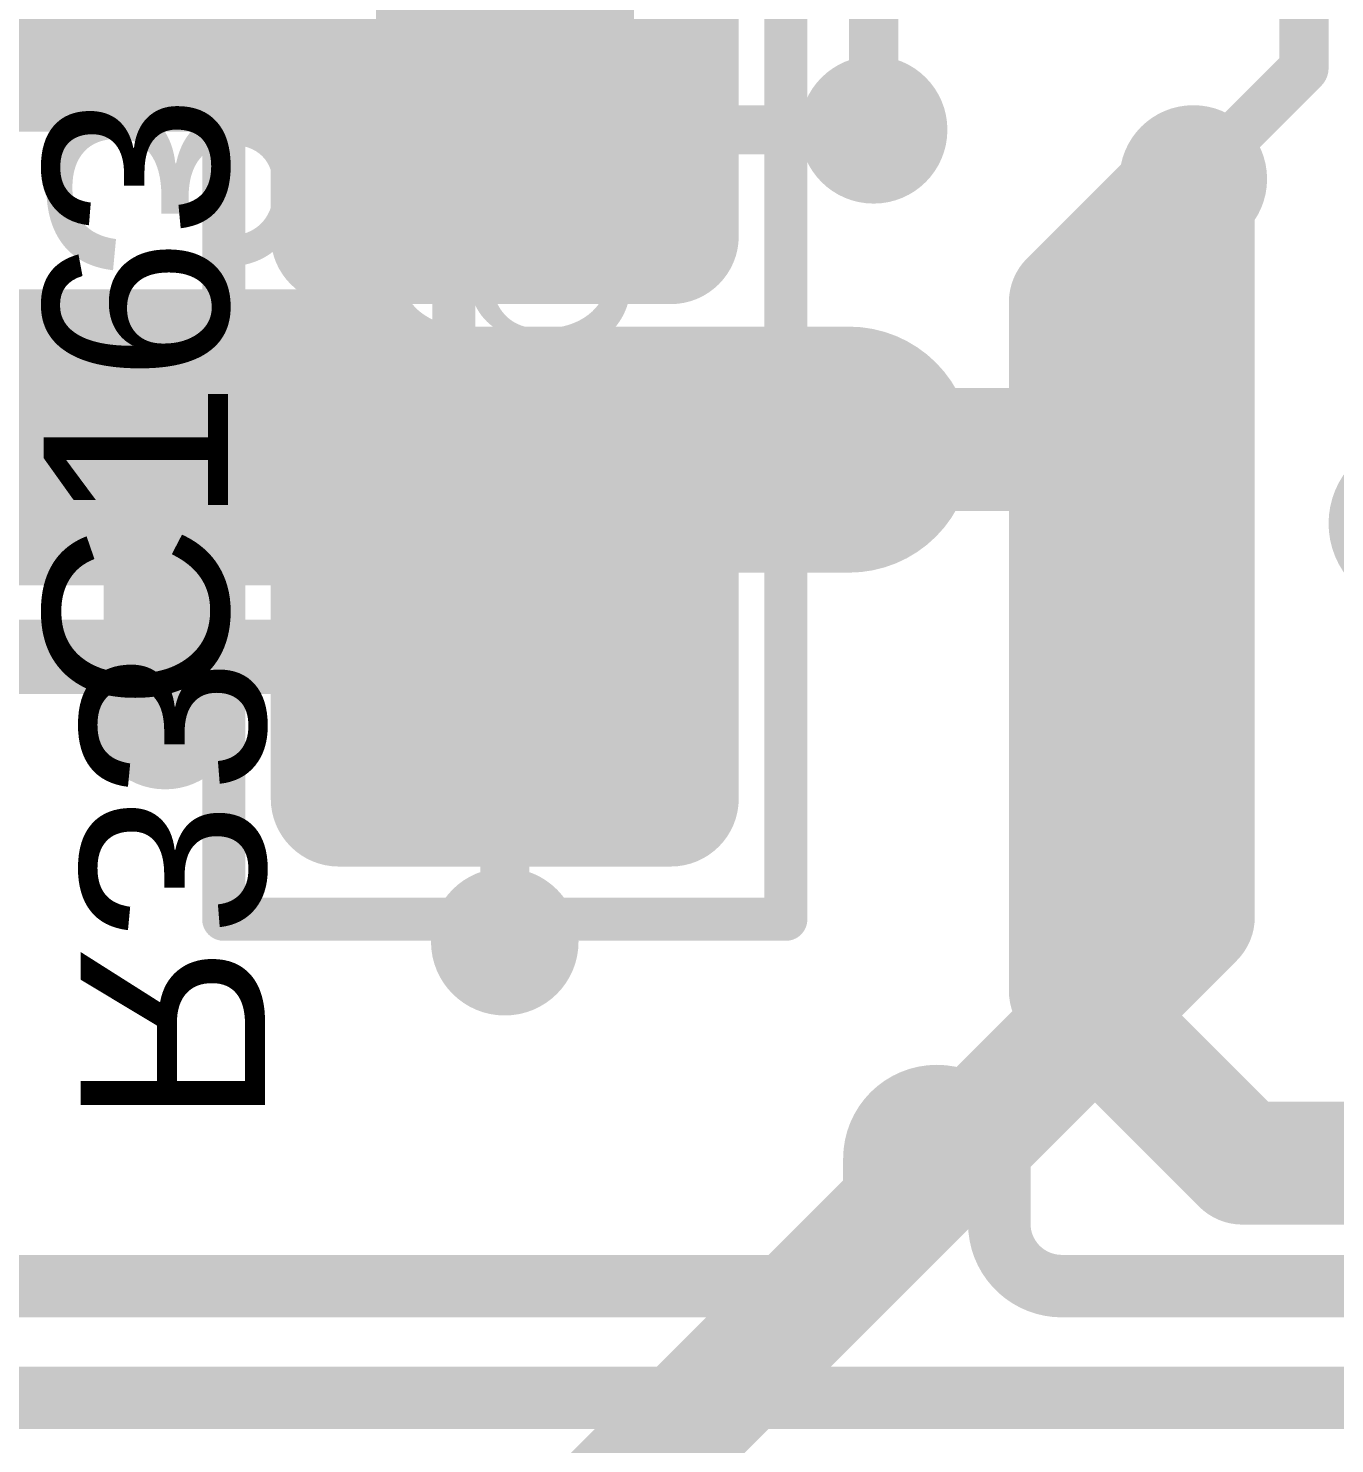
# Model space of a CAD drawing. Header units: inches. Extents: x -3 to 191, y -18 to 93.
# Drawn here: x 69.06 to 74.37, y 14.46 to 20.21 of the extents above; entities that cross this region are included whole.
import ezdxf

# ---------------------------------------------------------------- set-up
doc = ezdxf.new("R2010")
doc.units = ezdxf.units.IN
for name, color, linetype in [('Bottom Layer', 5, 'Continuous'), ('Bottom Overlay', 54, 'Continuous'), ('Bottom Paste', 16, 'Continuous'), ('Bottom Solder', 6, 'Continuous'), ('GND 1', 90, 'Continuous'), ('GND 2', 156, 'Continuous'), ('Mechanical 13', 56, 'Continuous'), ('PWR', 16, 'Continuous'), ('Signal L4', 76, 'Continuous'), ('Top Layer', 1, 'Continuous'), ('Top Overlay', 2, 'Continuous'), ('Top Paste', 8, 'Continuous'), ('Top Solder', 216, 'Continuous'), ('Via Holes', 16, 'Continuous')]:
    doc.layers.add(name, color=color, linetype=linetype)
doc.styles.add('Arial', font='', dxfattribs={"height": 0.2})
doc.styles.get('Arial').set_extended_font_data('Arial')

# ---------------------------------------------------------------- blocks, each defined once
blk = doc.blocks.new('RES_0805_B_281')
at = {"layer": 'Bottom Layer'}
h = blk.add_hatch(color=5, dxfattribs=at)
edge = h.paths.add_edge_path()
edge.add_arc((-1.32500243, 0.7250010899999999), 0.12499848, 90, 180)
edge.add_line((-1.45000091, 0.7250010899999999), (-1.45000091, -0.7250010899999999))
edge.add_arc((-1.32500243, -0.7250010899999999), 0.12499848, 180, 270)
edge.add_line((-1.32500243, -0.84999957), (-0.5749988500000001, -0.84999957))
edge.add_arc((-0.5749988500000001, -0.7250010899999999), 0.12499848, 270, 360)
edge.add_line((-0.45000037, -0.7250010899999999), (-0.45000037, 0.7250010899999999))
edge.add_arc((-0.5749988500000001, 0.7250010899999999), 0.12499848, 0, 90)
edge.add_line((-0.5749988500000001, 0.84999957), (-1.32500243, 0.84999957))
h = blk.add_hatch(color=5, dxfattribs=at)
edge = h.paths.add_edge_path()
edge.add_arc((0.5749988500000001, 0.7250010899999999), 0.12499848, 90, 180)
edge.add_line((0.45000037, 0.7250010899999999), (0.45000037, -0.7250010899999999))
edge.add_arc((0.5749988500000001, -0.7250010899999999), 0.12499848, 180, 270)
edge.add_line((0.5749988500000001, -0.84999957), (1.32500243, -0.84999957))
edge.add_arc((1.32500243, -0.7250010899999999), 0.12499848, 270, 360)
edge.add_line((1.45000091, -0.7250010899999999), (1.45000091, 0.7250010899999999))
edge.add_arc((1.32500243, 0.7250010899999999), 0.12499848, 0, 90)
edge.add_line((1.32500243, 0.84999957), (0.5749988500000001, 0.84999957))
at = {"layer": 'Bottom Paste'}
h = blk.add_hatch(color=16, dxfattribs=at)
edge = h.paths.add_edge_path()
edge.add_arc((-1.32500243, 0.7250010899999999), 0.12499848, 90, 180)
edge.add_line((-1.45000091, 0.7250010899999999), (-1.45000091, -0.7250010899999999))
edge.add_arc((-1.32500243, -0.7250010899999999), 0.12499848, 180, 270)
edge.add_line((-1.32500243, -0.84999957), (-0.5749988500000001, -0.84999957))
edge.add_arc((-0.5749988500000001, -0.7250010899999999), 0.12499848, 270, 360)
edge.add_line((-0.45000037, -0.7250010899999999), (-0.45000037, 0.7250010899999999))
edge.add_arc((-0.5749988500000001, 0.7250010899999999), 0.12499848, 0, 90)
edge.add_line((-0.5749988500000001, 0.84999957), (-1.32500243, 0.84999957))
h = blk.add_hatch(color=16, dxfattribs=at)
edge = h.paths.add_edge_path()
edge.add_arc((0.5749988500000001, 0.7250010899999999), 0.12499848, 90, 180)
edge.add_line((0.45000037, 0.7250010899999999), (0.45000037, -0.7250010899999999))
edge.add_arc((0.5749988500000001, -0.7250010899999999), 0.12499848, 180, 270)
edge.add_line((0.5749988500000001, -0.84999957), (1.32500243, -0.84999957))
edge.add_arc((1.32500243, -0.7250010899999999), 0.12499848, 270, 360)
edge.add_line((1.45000091, -0.7250010899999999), (1.45000091, 0.7250010899999999))
edge.add_arc((1.32500243, 0.7250010899999999), 0.12499848, 0, 90)
edge.add_line((1.32500243, 0.84999957), (0.5749988500000001, 0.84999957))
at = {"layer": 'Bottom Solder'}
h = blk.add_hatch(color=6, dxfattribs=at)
edge = h.paths.add_edge_path()
edge.add_arc((-1.32500243, 0.7250010899999999), 0.22659848, 90, 180)
edge.add_line((-1.55160091, 0.7250010899999999), (-1.55160091, -0.7250010899999999))
edge.add_arc((-1.32500243, -0.7250010899999999), 0.22659848, 180, 270)
edge.add_line((-1.32500243, -0.95159957), (-0.5749988500000001, -0.95159957))
edge.add_arc((-0.5749988500000001, -0.7250010899999999), 0.22659848, 270, 360)
edge.add_line((-0.34840037, -0.7250010899999999), (-0.34840037, 0.7250010899999999))
edge.add_arc((-0.5749988500000001, 0.7250010899999999), 0.22659848, 0, 90)
edge.add_line((-0.5749988500000001, 0.95159957), (-1.32500243, 0.95159957))
h = blk.add_hatch(color=6, dxfattribs=at)
edge = h.paths.add_edge_path()
edge.add_arc((0.5749988500000001, 0.7250010899999999), 0.22659848, 90, 180)
edge.add_line((0.34840037, 0.7250010899999999), (0.34840037, -0.7250010899999999))
edge.add_arc((0.5749988500000001, -0.7250010899999999), 0.22659848, 180, 270)
edge.add_line((0.5749988500000001, -0.95159957), (1.32500243, -0.95159957))
edge.add_arc((1.32500243, -0.7250010899999999), 0.22659848, 270, 360)
edge.add_line((1.55160091, -0.7250010899999999), (1.55160091, 0.7250010899999999))
edge.add_arc((1.32500243, 0.7250010899999999), 0.22659848, 0, 90)
edge.add_line((1.32500243, 0.95159957), (0.5749988500000001, 0.95159957))
at = {"layer": 'Mechanical 13'}
for points in [[(-1.778, 1.143, 0.17500092, 0.17500092, 0), (-1.778, -1.143, 0.17500092, 0.17500092, 0)], [(-1.778, 1.143, 0.17500092, 0.17500092, 0), (1.778, 1.143, 0.17500092, 0.17500092, 0)], [(1.778, 1.143, 0.17500092, 0.17500092, 0), (1.778, -1.143, 0.17500092, 0.17500092, 0)], [(-1.778, -1.143, 0.17500092, 0.17500092, 0), (1.778, -1.143, 0.17500092, 0.17500092, 0)]]:
    blk.add_lwpolyline(points, format="xyseb", dxfattribs=at)
for points in [[(-1.82174896, 1.143, 0.08750045999999999, 0.08750045999999999, 1), (-1.73425104, 1.143, 0.08750045999999999, 0.08750045999999999, 1)], [(-1.82174896, 1.143, 0.08750045999999999, 0.08750045999999999, 1), (-1.73425104, 1.143, 0.08750045999999999, 0.08750045999999999, 1)], [(1.73425104, 1.143, 0.08750045999999999, 0.08750045999999999, 1), (1.82174896, 1.143, 0.08750045999999999, 0.08750045999999999, 1)], [(1.73425104, 1.143, 0.08750045999999999, 0.08750045999999999, 1), (1.82174896, 1.143, 0.08750045999999999, 0.08750045999999999, 1)], [(-1.82174896, -1.143, 0.08750045999999999, 0.08750045999999999, 1), (-1.73425104, -1.143, 0.08750045999999999, 0.08750045999999999, 1)], [(-1.82174896, -1.143, 0.08750045999999999, 0.08750045999999999, 1), (-1.73425104, -1.143, 0.08750045999999999, 0.08750045999999999, 1)], [(1.73425104, -1.143, 0.08750045999999999, 0.08750045999999999, 1), (1.82174896, -1.143, 0.08750045999999999, 0.08750045999999999, 1)], [(1.73425104, -1.143, 0.08750045999999999, 0.08750045999999999, 1), (1.82174896, -1.143, 0.08750045999999999, 0.08750045999999999, 1)]]:
    blk.add_lwpolyline(points, format="xyseb", close=True, dxfattribs=at)
at = {"layer": 'Mechanical 13', "style": 'Arial', "text_generation_flag": 2}
blk.add_text('R33', height=1.00000054, rotation=180, dxfattribs=at).set_placement((-1.33290564, 0.49983644))
blk = doc.blocks.new('CAP_0805_365')
at = {"layer": 'Top Layer'}
h = blk.add_hatch(color=1, dxfattribs=at)
edge = h.paths.add_edge_path()
edge.add_arc((-1.66799895, 0.67499865), 0.17500092, 90, 180)
edge.add_line((-1.84299987, 0.67499865), (-1.84299987, -0.67499865))
edge.add_arc((-1.66799895, -0.67499865), 0.17500092, 180, 270)
edge.add_line((-1.66799895, -0.84999957), (-0.6180010500000002, -0.84999957))
edge.add_arc((-0.61800105, -0.67499865), 0.17500092, 270, 360)
edge.add_line((-0.44300013, -0.67499865), (-0.44300013, 0.67499865))
edge.add_arc((-0.61800105, 0.67499865), 0.17500092, 0, 90)
edge.add_line((-0.61800105, 0.84999957), (-1.66799895, 0.84999957))
h = blk.add_hatch(color=1, dxfattribs=at)
edge = h.paths.add_edge_path()
edge.add_arc((0.61800105, 0.67499865), 0.17500092, 90, 180)
edge.add_line((0.44300013, 0.67499865), (0.44300013, -0.67499865))
edge.add_arc((0.61800105, -0.67499865), 0.17500092, 180, 270)
edge.add_line((0.61800105, -0.84999957), (1.66799895, -0.84999957))
edge.add_arc((1.66799895, -0.67499865), 0.17500092, 270, 360)
edge.add_line((1.84299987, -0.67499865), (1.84299987, 0.67499865))
edge.add_arc((1.66799895, 0.67499865), 0.17500092, 0, 90)
edge.add_line((1.66799895, 0.84999957), (0.6180010500000002, 0.84999957))
at = {"layer": 'Top Paste'}
h = blk.add_hatch(color=8, dxfattribs=at)
edge = h.paths.add_edge_path()
edge.add_arc((-1.66799895, 0.67499865), 0.17500092, 90, 180)
edge.add_line((-1.84299987, 0.67499865), (-1.84299987, -0.67499865))
edge.add_arc((-1.66799895, -0.67499865), 0.17500092, 180, 270)
edge.add_line((-1.66799895, -0.84999957), (-0.6180010500000002, -0.84999957))
edge.add_arc((-0.61800105, -0.67499865), 0.17500092, 270, 360)
edge.add_line((-0.44300013, -0.67499865), (-0.44300013, 0.67499865))
edge.add_arc((-0.61800105, 0.67499865), 0.17500092, 0, 90)
edge.add_line((-0.61800105, 0.84999957), (-1.66799895, 0.84999957))
h = blk.add_hatch(color=8, dxfattribs=at)
edge = h.paths.add_edge_path()
edge.add_arc((0.61800105, 0.67499865), 0.17500092, 90, 180)
edge.add_line((0.44300013, 0.67499865), (0.44300013, -0.67499865))
edge.add_arc((0.61800105, -0.67499865), 0.17500092, 180, 270)
edge.add_line((0.61800105, -0.84999957), (1.66799895, -0.84999957))
edge.add_arc((1.66799895, -0.67499865), 0.17500092, 270, 360)
edge.add_line((1.84299987, -0.67499865), (1.84299987, 0.67499865))
edge.add_arc((1.66799895, 0.67499865), 0.17500092, 0, 90)
edge.add_line((1.66799895, 0.84999957), (0.6180010500000002, 0.84999957))
at = {"layer": 'Top Solder'}
h = blk.add_hatch(color=216, dxfattribs=at)
edge = h.paths.add_edge_path()
edge.add_arc((-1.66799895, 0.67499865), 0.2766009199999999, 90, 180)
edge.add_line((-1.94459987, 0.67499865), (-1.94459987, -0.67499865))
edge.add_arc((-1.66799895, -0.67499865), 0.2766009199999999, 180, 270)
edge.add_line((-1.66799895, -0.95159957), (-0.6180010500000002, -0.95159957))
edge.add_arc((-0.61800105, -0.67499865), 0.2766009199999999, 270, 360)
edge.add_line((-0.34140013, -0.67499865), (-0.34140013, 0.67499865))
edge.add_arc((-0.61800105, 0.67499865), 0.2766009199999999, 0, 90)
edge.add_line((-0.61800105, 0.95159957), (-1.66799895, 0.95159957))
h = blk.add_hatch(color=216, dxfattribs=at)
edge = h.paths.add_edge_path()
edge.add_arc((0.61800105, 0.67499865), 0.2766009199999999, 90, 180)
edge.add_line((0.34140013, 0.67499865), (0.34140013, -0.67499865))
edge.add_arc((0.61800105, -0.67499865), 0.2766009199999999, 180, 270)
edge.add_line((0.61800105, -0.95159957), (1.66799895, -0.95159957))
edge.add_arc((1.66799895, -0.67499865), 0.2766009199999999, 270, 360)
edge.add_line((1.94459987, -0.67499865), (1.94459987, 0.67499865))
edge.add_arc((1.66799895, 0.67499865), 0.2766009199999999, 0, 90)
edge.add_line((1.66799895, 0.95159957), (0.6180010500000002, 0.95159957))
at = {"layer": 'Mechanical 13'}
for points in [[(-2.159, 1.143, 0.17500092, 0.17500092, 0), (-2.159, -1.143, 0.17500092, 0.17500092, 0)], [(-2.159, 1.143, 0.17500092, 0.17500092, 0), (2.159, 1.143, 0.17500092, 0.17500092, 0)], [(2.159, 1.143, 0.17500092, 0.17500092, 0), (2.159, -1.143, 0.17500092, 0.17500092, 0)], [(-2.159, -1.143, 0.17500092, 0.17500092, 0), (2.159, -1.143, 0.17500092, 0.17500092, 0)]]:
    blk.add_lwpolyline(points, format="xyseb", dxfattribs=at)
for points in [[(-2.20274896, 1.143, 0.08750045999999999, 0.08750045999999999, 1), (-2.11525104, 1.143, 0.08750045999999999, 0.08750045999999999, 1)], [(-2.20274896, 1.143, 0.08750045999999999, 0.08750045999999999, 1), (-2.11525104, 1.143, 0.08750045999999999, 0.08750045999999999, 1)], [(2.11525104, 1.143, 0.08750045999999999, 0.08750045999999999, 1), (2.20274896, 1.143, 0.08750045999999999, 0.08750045999999999, 1)], [(2.11525104, 1.143, 0.08750045999999999, 0.08750045999999999, 1), (2.20274896, 1.143, 0.08750045999999999, 0.08750045999999999, 1)], [(-2.20274896, -1.143, 0.08750045999999999, 0.08750045999999999, 1), (-2.11525104, -1.143, 0.08750045999999999, 0.08750045999999999, 1)], [(-2.20274896, -1.143, 0.08750045999999999, 0.08750045999999999, 1), (-2.11525104, -1.143, 0.08750045999999999, 0.08750045999999999, 1)], [(2.11525104, -1.143, 0.08750045999999999, 0.08750045999999999, 1), (2.20274896, -1.143, 0.08750045999999999, 0.08750045999999999, 1)], [(2.11525104, -1.143, 0.08750045999999999, 0.08750045999999999, 1), (2.20274896, -1.143, 0.08750045999999999, 0.08750045999999999, 1)]]:
    blk.add_lwpolyline(points, format="xyseb", close=True, dxfattribs=at)
at = {"layer": 'Mechanical 13', "style": 'Arial'}
blk.add_text('C163', height=1.00000054, dxfattribs=at).set_placement((-1.74943516, -0.4998339))

msp = doc.modelspace()

# ---------------------------------------------------------------- hatches: boundary and pattern name
at = {"layer": 'Bottom Layer'}
h = msp.add_hatch(color=5, dxfattribs=at)
edge = h.paths.add_edge_path()
edge.add_arc((72.49999978, 19.80000104), 0.2999994, 0, 360)
h = msp.add_hatch(color=5, dxfattribs=at)
edge = h.paths.add_edge_path()
edge.add_arc((73.79999972, 19.5999989), 0.2999994, 0, 360)
h = msp.add_hatch(color=5, dxfattribs=at)
edge = h.paths.add_edge_path()
edge.add_arc((69.61913178, 17.41913204), 0.2999994, 0, 360)
h = msp.add_hatch(color=5, dxfattribs=at)
edge = h.paths.add_edge_path()
edge.add_arc((71.00000023999999, 16.49998732), 0.2999994, 0, 360)
at = {"layer": 'GND 1'}
h = msp.add_hatch(color=90, dxfattribs=at)
edge = h.paths.add_edge_path()
edge.add_arc((72.49999978, 19.80000104), 0.2999994, 0, 360)
h = msp.add_hatch(color=90, dxfattribs=at)
edge = h.paths.add_edge_path()
edge.add_arc((73.79999972, 19.5999989), 0.2999994, 0, 360)
h = msp.add_hatch(color=90, dxfattribs=at)
edge = h.paths.add_edge_path()
edge.add_arc((69.61913178, 17.41913204), 0.2999994, 0, 360)
h = msp.add_hatch(color=90, dxfattribs=at)
edge = h.paths.add_edge_path()
edge.add_arc((71.00000023999999, 16.49998732), 0.2999994, 0, 360)
at = {"layer": 'GND 2'}
h = msp.add_hatch(color=156, dxfattribs=at)
edge = h.paths.add_edge_path()
edge.add_arc((72.49999978, 19.80000104), 0.2999994, 0, 360)
h = msp.add_hatch(color=156, dxfattribs=at)
edge = h.paths.add_edge_path()
edge.add_arc((73.79999972, 19.5999989), 0.2999994, 0, 360)
h = msp.add_hatch(color=156, dxfattribs=at)
edge = h.paths.add_edge_path()
edge.add_arc((69.61913178, 17.41913204), 0.2999994, 0, 360)
h = msp.add_hatch(color=156, dxfattribs=at)
edge = h.paths.add_edge_path()
edge.add_arc((71.00000023999999, 16.49998732), 0.2999994, 0, 360)
at = {"layer": 'PWR'}
h = msp.add_hatch(color=16, dxfattribs=at)
edge = h.paths.add_edge_path()
edge.add_arc((72.49999978, 19.80000104), 0.2999994, 0, 360)
h = msp.add_hatch(color=16, dxfattribs=at)
edge = h.paths.add_edge_path()
edge.add_arc((73.79999972, 19.5999989), 0.2999994, 0, 360)
h = msp.add_hatch(color=16, dxfattribs=at)
edge = h.paths.add_edge_path()
edge.add_arc((69.61913178, 17.41913204), 0.2999994, 0, 360)
h = msp.add_hatch(color=16, dxfattribs=at)
edge = h.paths.add_edge_path()
edge.add_arc((71.00000023999999, 16.49998732), 0.2999994, 0, 360)
at = {"layer": 'Signal L4'}
h = msp.add_hatch(color=76, dxfattribs=at)
edge = h.paths.add_edge_path()
edge.add_arc((72.49999978, 19.80000104), 0.2999994, 0, 360)
h = msp.add_hatch(color=76, dxfattribs=at)
edge = h.paths.add_edge_path()
edge.add_arc((73.79999972, 19.5999989), 0.2999994, 0, 360)
h = msp.add_hatch(color=76, dxfattribs=at)
edge = h.paths.add_edge_path()
edge.add_arc((69.61913178, 17.41913204), 0.2999994, 0, 360)
h = msp.add_hatch(color=76, dxfattribs=at)
edge = h.paths.add_edge_path()
edge.add_arc((71.00000023999999, 16.49998732), 0.2999994, 0, 360)
at = {"layer": 'Top Layer'}
h = msp.add_hatch(color=1, dxfattribs=at)
edge = h.paths.add_edge_path()
edge.add_arc((72.49999978, 19.80000104), 0.2999994, 0, 360)
h = msp.add_hatch(color=1, dxfattribs=at)
edge = h.paths.add_edge_path()
edge.add_arc((73.79999972, 19.5999989), 0.2999994, 0, 360)
h = msp.add_hatch(color=1, dxfattribs=at)
edge = h.paths.add_edge_path()
edge.add_arc((69.61913178, 17.41913204), 0.2999994, 0, 360)
h = msp.add_hatch(color=1, dxfattribs=at)
edge = h.paths.add_edge_path()
edge.add_arc((71.00000023999999, 16.49998732), 0.2999994, 0, 360)
at = {"layer": 'Via Holes'}
h = msp.add_hatch(color=7, dxfattribs=at)
edge = h.paths.add_edge_path()
edge.add_arc((72.49999978, 19.80000104), 0.1499997, 0, 360)
h = msp.add_hatch(color=7, dxfattribs=at)
edge = h.paths.add_edge_path()
edge.add_arc((73.79999972, 19.5999989), 0.1499997, 0, 360)
h = msp.add_hatch(color=7, dxfattribs=at)
edge = h.paths.add_edge_path()
edge.add_arc((69.61913178, 17.41913204), 0.1499997, 0, 360)
h = msp.add_hatch(color=7, dxfattribs=at)
edge = h.paths.add_edge_path()
edge.add_arc((71.00000023999999, 16.49998732), 0.1499997, 0, 360)

# ---------------------------------------------------------------- linework, layer by layer
at = {"layer": 'Bottom Layer'}
for points in [[(68.77907757999999, 19.91553802, 0.1999996, 0.1999996, 0), (69.3135266, 20.44998704, 0.1999996, 0.1999996, 0)], [(73.79999972, 16.59999982, 0.499999, 0.499999, 0), (73.79999972, 19.5999989, 0.499999, 0.499999, 0)], [(69.61913178, 18.51911968, 0.499999, 0.499999, 0), (69.64999786, 18.54998576, 0.499999, 0.499999, 0)], [(69.61913178, 17.41913204, 0.499999, 0.499999, 0), (69.61913178, 18.51911968, 0.499999, 0.499999, 0)], [(69.6000005, 18.4999884, 0.1999996, 0.1999996, 0), (69.64999786, 18.54998576, 0.1999996, 0.1999996, 0)], [(70.94998764, 13.74998774, 0.499999, 0.499999, 0), (73.79999972, 16.59999982, 0.499999, 0.499999, 0)]]:
    msp.add_lwpolyline(points, format="xyseb", dxfattribs=at)
for points in [[(73.67500124, 19.5999989, 0.2499995, 0.2499995, 1), (73.92499819999999, 19.5999989, 0.2499995, 0.2499995, 1)], [(69.4941333, 18.51911968, 0.2499995, 0.2499995, 1), (69.74413026, 18.51911968, 0.2499995, 0.2499995, 1)], [(69.4941333, 18.51911968, 0.2499995, 0.2499995, 1), (69.74413026, 18.51911968, 0.2499995, 0.2499995, 1)], [(69.52499938, 18.54998576, 0.2499995, 0.2499995, 1), (69.77499634, 18.54998576, 0.2499995, 0.2499995, 1)], [(69.59999796, 18.54998576, 0.0999998, 0.0999998, 1), (69.69999775999999, 18.54998576, 0.0999998, 0.0999998, 1)], [(69.5500006, 18.4999884, 0.0999998, 0.0999998, 1), (69.6500004, 18.4999884, 0.0999998, 0.0999998, 1)], [(69.4941333, 17.41913204, 0.2499995, 0.2499995, 1), (69.74413026, 17.41913204, 0.2499995, 0.2499995, 1)], [(73.67500124, 16.59999982, 0.2499995, 0.2499995, 1), (73.92499819999999, 16.59999982, 0.2499995, 0.2499995, 1)], [(73.67500124, 16.59999982, 0.2499995, 0.2499995, 1), (73.92499819999999, 16.59999982, 0.2499995, 0.2499995, 1)]]:
    msp.add_lwpolyline(points, format="xyseb", close=True, dxfattribs=at)
at = {"layer": 'PWR'}
for points in [[(73.30000071999999, 19.0999999, 0.499999, 0.499999, 0), (73.79999972, 19.5999989, 0.499999, 0.499999, 0)], [(73.30000071999999, 18.5000011, 0.499999, 0.499999, 0), (73.30000071999999, 19.0999999, 0.499999, 0.499999, 0)], [(68.10000095999999, 18.5000011, 1.00000054, 1.00000054, 0), (72.39999998, 18.5000011, 1.00000054, 1.00000054, 0)], [(72.39999998, 18.5000011, 0.499999, 0.499999, 0), (73.30000071999999, 18.5000011, 0.499999, 0.499999, 0)], [(73.30000071999999, 16.29999788, 0.499999, 0.499999, 0), (73.30000071999999, 18.5000011, 0.499999, 0.499999, 0)], [(74.70000046, 18.19999916, 0.7000011399999999, 0.7000011399999999, 0), (75.700001, 18.19999916, 0.7000011399999999, 0.7000011399999999, 0)], [(73.30000071999999, 16.29999788, 0.499999, 0.499999, 0), (73.99999932, 15.59999928, 0.499999, 0.499999, 0)], [(73.99999932, 15.59999928, 0.499999, 0.499999, 0), (79.39999868, 15.59999928, 0.499999, 0.499999, 0)]]:
    msp.add_lwpolyline(points, format="xyseb", dxfattribs=at)
for points in [[(73.67500124, 19.5999989, 0.2499995, 0.2499995, 1), (73.92499819999999, 19.5999989, 0.2499995, 0.2499995, 1)], [(73.17500224, 19.0999999, 0.2499995, 0.2499995, 1), (73.42499919999999, 19.0999999, 0.2499995, 0.2499995, 1)], [(73.17500224, 19.0999999, 0.2499995, 0.2499995, 1), (73.42499919999999, 19.0999999, 0.2499995, 0.2499995, 1)], [(72.15000048, 18.5000011, 0.499999, 0.499999, 1), (72.64999948, 18.5000011, 0.499999, 0.499999, 1)], [(72.2750015, 18.5000011, 0.2499995, 0.2499995, 1), (72.52499846, 18.5000011, 0.2499995, 0.2499995, 1)], [(73.17500224, 18.5000011, 0.2499995, 0.2499995, 1), (73.42499919999999, 18.5000011, 0.2499995, 0.2499995, 1)], [(73.17500224, 18.5000011, 0.2499995, 0.2499995, 1), (73.42499919999999, 18.5000011, 0.2499995, 0.2499995, 1)], [(73.17500224, 18.5000011, 0.2499995, 0.2499995, 1), (73.42499919999999, 18.5000011, 0.2499995, 0.2499995, 1)], [(74.52499954, 18.19999916, 0.3499993, 0.3499993, 1), (74.87500138, 18.19999916, 0.3499993, 0.3499993, 1)], [(73.17500224, 16.29999788, 0.2499995, 0.2499995, 1), (73.42499919999999, 16.29999788, 0.2499995, 0.2499995, 1)], [(73.17500224, 16.29999788, 0.2499995, 0.2499995, 1), (73.42499919999999, 16.29999788, 0.2499995, 0.2499995, 1)], [(73.87500084, 15.59999928, 0.2499995, 0.2499995, 1), (74.12499779999999, 15.59999928, 0.2499995, 0.2499995, 1)], [(73.87500084, 15.59999928, 0.2499995, 0.2499995, 1), (74.12499779999999, 15.59999928, 0.2499995, 0.2499995, 1)]]:
    msp.add_lwpolyline(points, format="xyseb", close=True, dxfattribs=at)
at = {"layer": 'Signal L4'}
msp.add_lwpolyline([(72.49999978, 19.80000104, 0.1999996, 0.1999996, 0), (72.49999978, 22.62499666, 0.1999996, 0.1999996, 0)], format="xyseb", dxfattribs=at)
msp.add_lwpolyline([(72.44999988, 19.80000104, 0.0999998, 0.0999998, 1), (72.54999968, 19.80000104, 0.0999998, 0.0999998, 1)], format="xyseb", close=True, dxfattribs=at)
at = {"layer": 'Top Layer'}
for points in [[(74.25001405999998, 20.05001324, 0.1999996, 0.1999996, 0), (74.25001405999998, 20.92499498, 0.1999996, 0.1999996, 0)], [(73.79999972, 19.5999989, 0.1999996, 0.1999996, 0), (74.25001405999998, 20.05001324, 0.1999996, 0.1999996, 0)], [(67.75001436, 19.8930006, 0.1999996, 0.1999996, 0), (71.00001294, 19.8930006, 0.1999996, 0.1999996, 0)], [(71.00001294, 19.8930006, 0.1999996, 0.1999996, 0), (71.0930125, 19.80000104, 0.1999996, 0.1999996, 0)], [(71.0930125, 19.80000104, 0.1999996, 0.1999996, 0), (72.49999978, 19.80000104, 0.1999996, 0.1999996, 0)], [(67.75001436, 17.6070006, 0.1999996, 0.1999996, 0), (71.00001294, 17.6070006, 0.1999996, 0.1999996, 0)], [(71.00000023999999, 17.6069879, 0.1999996, 0.1999996, 0), (71.00001294, 17.6070006, 0.1999996, 0.1999996, 0)], [(71.00000023999999, 16.49998732, 0.1999996, 0.1999996, 0), (71.00000023999999, 17.6069879, 0.1999996, 0.1999996, 0)], [(72.50298682, 15.61850318, 0.254, 0.254, -0.9999999999999999), (73.01098682, 15.61850318, 0.254, 0.254, 0)], [(72.50298682, 15.35400536, 0.254, 0.254, 0), (72.50298682, 15.61850318, 0.254, 0.254, 0)], [(73.01098682, 15.35400536, 0.254, 0.254, 0), (73.01098682, 15.61850318, 0.254, 0.254, 0)], [(72.50298682, 15.35400536, 0.254, 0.254, -0.4142135623730951), (72.24898681999998, 15.10000536, 0.254, 0.254, 0)], [(73.26498681999999, 15.10000536, 0.254, 0.254, -0.4142135623730951), (73.01098682, 15.35400536, 0.254, 0.254, 0)], [(67.06966012, 15.10000536, 0.254, 0.254, 0), (71.59999904, 15.10000536, 0.254, 0.254, 0)], [(71.59999904, 15.10000536, 0.254, 0.254, 0), (72.24898681999998, 15.10000536, 0.254, 0.254, 0)], [(73.26498681999999, 15.10000536, 0.254, 0.254, 0), (73.89999952, 15.10000536, 0.254, 0.254, 0)], [(73.89999952, 15.10000536, 0.254, 0.254, 0), (78.81716012, 15.10000536, 0.254, 0.254, 0)], [(66.09478779999999, 14.64600576, 0.254, 0.254, 0), (72.10000058, 14.64600576, 0.254, 0.254, 0)], [(72.10000058, 14.64600576, 0.254, 0.254, 0), (76.69999899999999, 14.64600576, 0.254, 0.254, 0)]]:
    msp.add_lwpolyline(points, format="xyseb", dxfattribs=at)
for points in [[(74.20001416, 20.05001324, 0.0999998, 0.0999998, 1), (74.30001396, 20.05001324, 0.0999998, 0.0999998, 1)], [(74.20001416, 20.05001324, 0.0999998, 0.0999998, 1), (74.30001396, 20.05001324, 0.0999998, 0.0999998, 1)], [(70.95001303999999, 19.8930006, 0.0999998, 0.0999998, 1), (71.05001284, 19.8930006, 0.0999998, 0.0999998, 1)], [(70.95001303999999, 19.8930006, 0.0999998, 0.0999998, 1), (71.05001284, 19.8930006, 0.0999998, 0.0999998, 1)], [(71.0430126, 19.80000104, 0.0999998, 0.0999998, 1), (71.14301239999999, 19.80000104, 0.0999998, 0.0999998, 1)], [(71.0430126, 19.80000104, 0.0999998, 0.0999998, 1), (71.14301239999999, 19.80000104, 0.0999998, 0.0999998, 1)], [(72.44999988, 19.80000104, 0.0999998, 0.0999998, 1), (72.54999968, 19.80000104, 0.0999998, 0.0999998, 1)], [(73.74999982, 19.5999989, 0.0999998, 0.0999998, 1), (73.84999961999999, 19.5999989, 0.0999998, 0.0999998, 1)], [(70.95000033999999, 17.6069879, 0.0999998, 0.0999998, 1), (71.05000014, 17.6069879, 0.0999998, 0.0999998, 1)], [(70.95000033999999, 17.6069879, 0.0999998, 0.0999998, 1), (71.05000014, 17.6069879, 0.0999998, 0.0999998, 1)], [(70.95001303999999, 17.6070006, 0.0999998, 0.0999998, 1), (71.05001284, 17.6070006, 0.0999998, 0.0999998, 1)], [(70.95001303999999, 17.6070006, 0.0999998, 0.0999998, 1), (71.05001284, 17.6070006, 0.0999998, 0.0999998, 1)], [(70.95000033999999, 16.49998732, 0.0999998, 0.0999998, 1), (71.05000014, 16.49998732, 0.0999998, 0.0999998, 1)], [(72.43948682, 15.61850318, 0.127, 0.127, 1), (72.56648682, 15.61850318, 0.127, 0.127, 1)], [(72.43948682, 15.61850318, 0.127, 0.127, 1), (72.56648682, 15.61850318, 0.127, 0.127, 1)], [(72.94748682, 15.61850318, 0.127, 0.127, 1), (73.07448681999999, 15.61850318, 0.127, 0.127, 1)], [(72.94748682, 15.61850318, 0.127, 0.127, 1), (73.07448681999999, 15.61850318, 0.127, 0.127, 1)], [(72.43948682, 15.35400536, 0.127, 0.127, 1), (72.56648682, 15.35400536, 0.127, 0.127, 1)], [(72.43948682, 15.35400536, 0.127, 0.127, 1), (72.56648682, 15.35400536, 0.127, 0.127, 1)], [(72.94748682, 15.35400536, 0.127, 0.127, 1), (73.07448681999999, 15.35400536, 0.127, 0.127, 1)], [(72.94748682, 15.35400536, 0.127, 0.127, 1), (73.07448681999999, 15.35400536, 0.127, 0.127, 1)], [(71.53649904, 15.10000536, 0.127, 0.127, 1), (71.66349903999999, 15.10000536, 0.127, 0.127, 1)], [(71.53649904, 15.10000536, 0.127, 0.127, 1), (71.66349903999999, 15.10000536, 0.127, 0.127, 1)], [(72.18548682, 15.10000536, 0.127, 0.127, 1), (72.31248682, 15.10000536, 0.127, 0.127, 1)], [(72.18548682, 15.10000536, 0.127, 0.127, 1), (72.31248682, 15.10000536, 0.127, 0.127, 1)], [(73.20148682, 15.10000536, 0.127, 0.127, 1), (73.32848682, 15.10000536, 0.127, 0.127, 1)], [(73.20148682, 15.10000536, 0.127, 0.127, 1), (73.32848682, 15.10000536, 0.127, 0.127, 1)], [(73.83649951999999, 15.10000536, 0.127, 0.127, 1), (73.96349951999998, 15.10000536, 0.127, 0.127, 1)], [(73.83649951999999, 15.10000536, 0.127, 0.127, 1), (73.96349951999998, 15.10000536, 0.127, 0.127, 1)], [(72.03650058, 14.64600576, 0.127, 0.127, 1), (72.16350057999999, 14.64600576, 0.127, 0.127, 1)], [(72.03650058, 14.64600576, 0.127, 0.127, 1), (72.16350057999999, 14.64600576, 0.127, 0.127, 1)]]:
    msp.add_lwpolyline(points, format="xyseb", close=True, dxfattribs=at)

# ---------------------------------------------------------------- block references
at = {"rotation": 90}
for name, p in [('RES_0805_B_281', (69.64999786, 19.4999864)), ('CAP_0805_365', (71.00001294, 18.7500006))]:
    msp.add_blockref(name, p, dxfattribs=at)

# ---------------------------------------------------------------- texts
at = {"layer": 'Bottom Overlay', "style": 'Arial', "text_generation_flag": 2}
msp.add_text('R33', height=0.75000104, rotation=270, dxfattribs=at).set_placement((69.27511926, 15.75030886))
at = {"layer": 'Top Overlay', "style": 'Arial'}
msp.add_text('C163', height=0.75000104, rotation=90, dxfattribs=at).set_placement((69.874892, 17.4379255))

doc.saveas('drawing.dxf')
